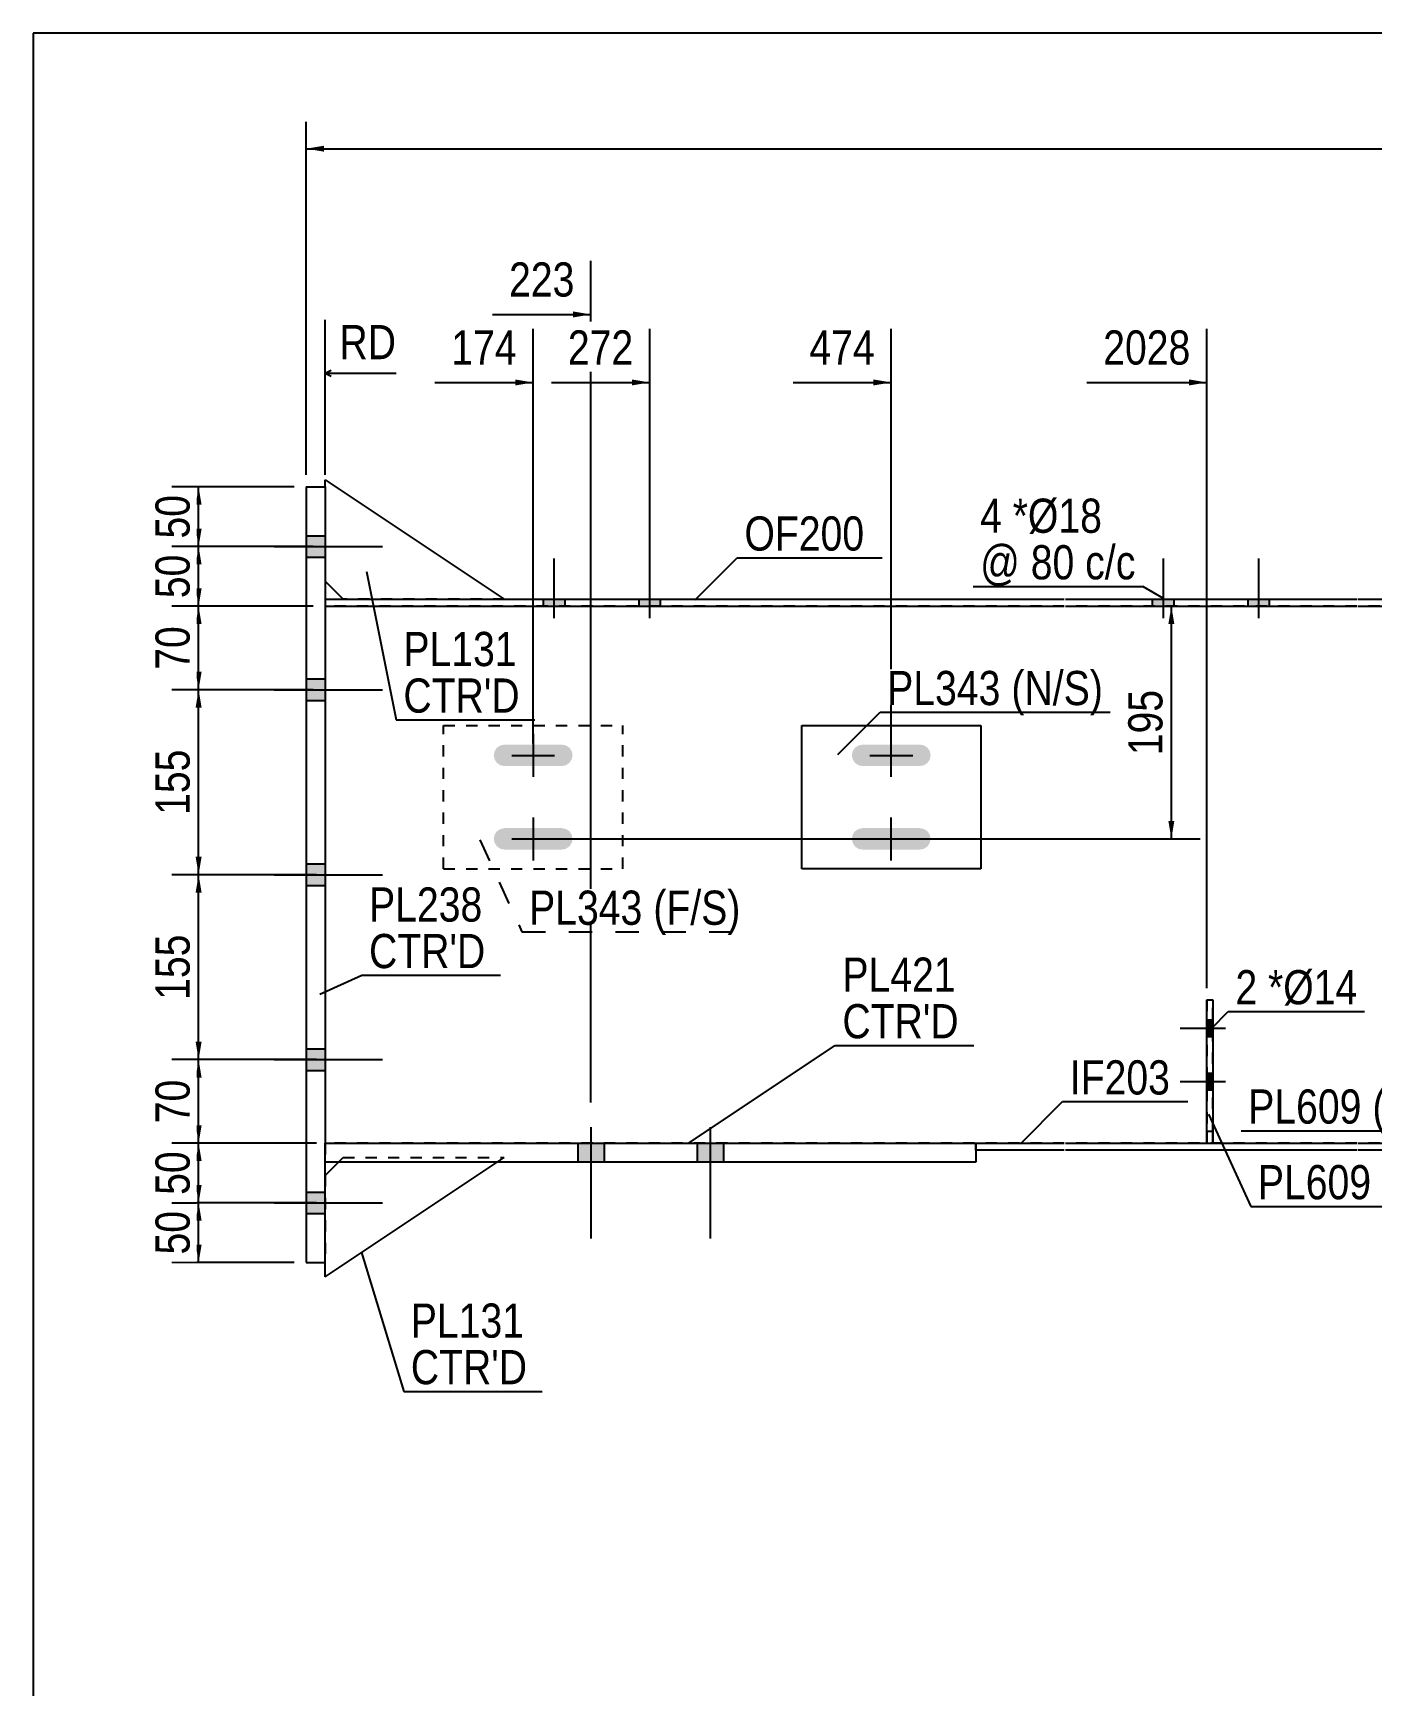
# Model space of a CAD drawing. Header units: millimetres. Extents: x 2 to 405, y 5 to 282.
# Drawn here: x 5 to 117.2, y 143.5 to 282 of the extents above; entities that cross this region are included whole.
import ezdxf

# ---------------------------------------------------------------- set-up
doc = ezdxf.new("R2010")
doc.units = ezdxf.units.MM
doc.linetypes.add('DXK_LINE_DOT1', pattern=[1.8814, 0.9407, -0.9407])
doc.linetypes.add('DXK_LINE_DOT2', pattern=[3.9198, 1.9599, -1.9599])
doc.styles.add('Arial Narrow', font='ARIALN.TTF', dxfattribs={"height": 0.2})

# ---------------------------------------------------------------- blocks, each defined once
blk = doc.blocks.new('Unknown-624480768-5214')
at = {"color": 5, "linetype": 'Continuous'}
for p, q in [((405, 282), (5, 282)), ((5, 282), (5, 5))]:
    blk.add_line(p, q, dxfattribs=at)
blk = doc.blocks.new('Part-624480768-3408 - 3380')
at = {"color": 2, "linetype": 'Continuous'}
for p, q in [((27.88, 243.97), (29.48, 243.97)), ((27.88, 243.97), (27.88, 178.97)), ((29.48, 243.97), (29.48, 188.97)), ((29.48, 178.97), (29.48, 187.37)), ((27.88, 178.97), (29.48, 178.97))]:
    blk.add_line(p, q, dxfattribs=at)
at = {"color": 7, "linetype": 'DXK_LINE_DOT1'}
blk.add_line((29.48, 188.97), (29.48, 187.37), dxfattribs=at)
blk = doc.blocks.new('Part-624480768-3397 - 3380')
at = {"color": 7, "linetype": 'DXK_LINE_DOT1'}
for p, q in [((91.4, 233.97), (29.48, 233.97)), ((29.48, 233.97), (29.48, 188.97)), ((115.9, 233.97), (91.5, 233.97)), ((140.4, 233.97), (116, 233.97)), ((164.9, 233.97), (140.5, 233.97)), ((172, 233.97), (165, 233.97)), ((172, 233.97), (172, 188.97)), ((91.4, 188.97), (29.48, 188.97)), ((115.9, 188.97), (91.5, 188.97)), ((140.4, 188.97), (116, 188.97)), ((164.9, 188.97), (140.5, 188.97)), ((172, 188.97), (165, 188.97))]:
    blk.add_line(p, q, dxfattribs=at)
blk = doc.blocks.new('Part-624480768-7543 - 3380')
at = {"color": 2, "linetype": 'Continuous'}
for p, q in [((103.35, 188.97), (103.35, 200.97)), ((103.35, 200.97), (103.35, 200.97)), ((103.35, 200.97), (103.85, 200.97)), ((103.85, 200.97), (103.85, 188.97)), ((103.85, 200.97), (103.85, 200.97))]:
    blk.add_line(p, q, dxfattribs=at)
at = {"color": 7, "linetype": 'DXK_LINE_DOT1'}
for p, q in [((103.35, 200.97), (103.35, 189.97)), ((103.35, 200.97), (103.85, 200.97)), ((103.85, 189.97), (103.85, 200.97)), ((103.35, 189.97), (103.35, 188.97)), ((103.35, 189.97), (103.85, 189.97)), ((103.85, 188.97), (103.85, 189.97)), ((103.35, 188.97), (103.35, 188.97)), ((103.35, 188.97), (103.85, 188.97)), ((103.35, 188.97), (103.85, 188.97)), ((103.85, 188.97), (103.85, 188.97))]:
    blk.add_line(p, q, dxfattribs=at)
blk = doc.blocks.new('Part-624480768-3399 - 3380')
at = {"color": 2, "linetype": 'Continuous'}
for p, q in [((84, 188.97), (91.4, 188.97)), ((91.5, 188.97), (115.9, 188.97)), ((116, 188.97), (140.4, 188.97)), ((140.5, 188.97), (164.9, 188.97)), ((165, 188.97), (179, 188.97)), ((179.1, 188.97), (189.26, 188.97)), ((91.4, 188.37), (84, 188.37)), ((115.9, 188.37), (91.5, 188.37)), ((140.4, 188.37), (116, 188.37)), ((164.9, 188.37), (140.5, 188.37)), ((179, 188.37), (165, 188.37)), ((189.26, 188.37), (179.1, 188.37))]:
    blk.add_line(p, q, dxfattribs=at)
at = {"color": 7, "linetype": 'DXK_LINE_DOT1'}
for p, q in [((84, 188.37), (84, 188.97)), ((189.26, 188.37), (189.26, 188.97))]:
    blk.add_line(p, q, dxfattribs=at)
blk = doc.blocks.new('Part-624480768-3402 - 3380')
at = {"color": 2, "linetype": 'Continuous'}
for p, q in [((29.48, 234.57), (91.4, 234.57)), ((29.48, 234.57), (29.48, 233.97)), ((91.5, 234.57), (115.9, 234.57)), ((116, 234.57), (140.4, 234.57)), ((140.5, 234.57), (164.9, 234.57)), ((165, 234.57), (179, 234.57)), ((179.1, 234.57), (196.45, 234.57)), ((196.45, 234.57), (196.45, 233.97)), ((29.48, 233.97), (91.4, 233.97)), ((91.5, 233.97), (115.9, 233.97)), ((116, 233.97), (140.4, 233.97)), ((140.5, 233.97), (164.9, 233.97)), ((165, 233.97), (179, 233.97)), ((179.1, 233.97), (196.45, 233.97))]:
    blk.add_line(p, q, dxfattribs=at)
blk = doc.blocks.new('Part-624480768-3411 - 3380')
at = {"color": 2, "linetype": 'Continuous'}
for p, q in [((29.48, 243.97), (29.48, 244.57)), ((29.48, 244.57), (44.48, 234.57)), ((29.48, 236.07), (30.98, 234.57))]:
    blk.add_line(p, q, dxfattribs=at)
at = {"color": 7, "linetype": 'DXK_LINE_DOT1'}
for p, q in [((29.48, 243.97), (29.48, 236.07)), ((44.48, 234.57), (30.98, 234.57))]:
    blk.add_line(p, q, dxfattribs=at)
blk = doc.blocks.new('Part-624480768-3413 - 3380')
at = {"color": 2, "linetype": 'Continuous'}
for p, q in [((29.48, 177.77), (43.88, 187.37)), ((30.58, 187.37), (29.48, 186.27)), ((29.48, 177.77), (29.48, 178.97))]:
    blk.add_line(p, q, dxfattribs=at)
at = {"color": 7, "linetype": 'DXK_LINE_DOT1'}
for p, q in [((30.58, 187.37), (30.98, 187.77)), ((30.98, 187.77), (44.48, 187.77)), ((43.88, 187.37), (44.48, 187.77)), ((29.48, 186.27), (29.48, 178.97))]:
    blk.add_line(p, q, dxfattribs=at)
blk = doc.blocks.new('Part-624480768-3415 - 3380')
at = {"color": 2, "linetype": 'Continuous'}
for p, q in [((29.48, 187.37), (29.48, 188.97)), ((29.48, 188.97), (84, 188.97)), ((84, 188.97), (84, 187.37)), ((84, 187.37), (29.48, 187.37))]:
    blk.add_line(p, q, dxfattribs=at)
blk = doc.blocks.new('Part-624480768-3417 - 3380')
at = {"color": 7, "linetype": 'DXK_LINE_DOT1'}
for p, q in [((39.4, 211.97), (39.4, 223.97)), ((39.4, 223.97), (54.4, 223.97)), ((54.4, 211.97), (54.4, 223.97)), ((39.4, 211.97), (54.4, 211.97))]:
    blk.add_line(p, q, dxfattribs=at)
blk = doc.blocks.new('Part-624480768-3420 - 3380')
at = {"color": 2, "linetype": 'Continuous'}
for p, q in [((69.4, 223.97), (84.4, 223.97)), ((69.4, 211.97), (69.4, 223.97)), ((84.4, 223.97), (84.4, 211.97)), ((84.4, 211.97), (69.4, 211.97))]:
    blk.add_line(p, q, dxfattribs=at)
blk = doc.blocks.new('Bolt-624480768-7565 - 3380')
at = {"linetype": 'Continuous'}
for points in [[(100.6, 234.57), (98.8, 234.57), (98.8, 233.97), (100.6, 233.97)], [(100.6, 234.57), (98.8, 234.57), (98.8, 233.97), (100.6, 233.97)], [(108.6, 234.57), (106.8, 234.57), (106.8, 233.97), (108.6, 233.97)], [(108.6, 234.57), (106.8, 234.57), (106.8, 233.97), (108.6, 233.97)]]:
    blk.add_hatch(color=3, dxfattribs=at).paths.add_polyline_path(points)
at = {"color": 3, "linetype": 'Continuous'}
for p, q in [((99.7, 232.97), (99.7, 237.97)), ((99.7, 232.97), (99.7, 237.97)), ((107.7, 232.97), (107.7, 237.97)), ((107.7, 232.97), (107.7, 237.97)), ((98.8, 233.97), (98.8, 234.57)), ((98.8, 233.97), (98.8, 234.57)), ((100.6, 233.97), (100.6, 234.57)), ((100.6, 233.97), (100.6, 234.57)), ((106.8, 233.97), (106.8, 234.57)), ((106.8, 233.97), (106.8, 234.57)), ((108.6, 233.97), (108.6, 234.57)), ((108.6, 233.97), (108.6, 234.57))]:
    blk.add_line(p, q, dxfattribs=at)
blk = doc.blocks.new('Bolt-624480768-3423 - 3380')
at = {"linetype": 'Continuous'}
for points in [[(79.94, 220.84), (80.13, 221.13), (80.2, 221.47), (80.13, 221.82), (79.94, 222.11), (79.64, 222.3), (79.3, 222.37), (74.5, 222.37), (74.16, 222.3), (73.86, 222.11), (73.67, 221.82), (73.6, 221.47), (73.67, 221.13), (73.86, 220.84), (74.16, 220.64), (74.5, 220.57), (79.3, 220.57), (79.64, 220.64)], [(79.94, 213.84), (80.13, 214.13), (80.2, 214.47), (80.13, 214.82), (79.94, 215.11), (79.64, 215.3), (79.3, 215.37), (74.5, 215.37), (74.16, 215.3), (73.86, 215.11), (73.67, 214.82), (73.6, 214.47), (73.67, 214.13), (73.86, 213.84), (74.16, 213.64), (74.5, 213.57), (79.3, 213.57), (79.64, 213.64)]]:
    blk.add_hatch(color=3, dxfattribs=at).paths.add_polyline_path(points)
at = {"color": 3, "linetype": 'Continuous'}
for p, q in [((76.9, 219.67), (76.9, 223.27)), ((75.1, 221.47), (78.7, 221.47)), ((76.9, 212.67), (76.9, 216.27)), ((75.1, 214.47), (78.7, 214.47))]:
    blk.add_line(p, q, dxfattribs=at)
blk = doc.blocks.new('Bolt-624480768-3424 - 3380')
at = {"linetype": 'Continuous'}
for points in [[(50.13, 221.13), (50.2, 221.47), (50.13, 221.82), (49.94, 222.11), (49.64, 222.3), (49.3, 222.37), (44.5, 222.37), (44.16, 222.3), (43.86, 222.11), (43.67, 221.82), (43.6, 221.47), (43.67, 221.13), (43.86, 220.84), (44.16, 220.64), (44.5, 220.57), (49.3, 220.57), (49.64, 220.64), (49.94, 220.84)], [(50.13, 214.13), (50.2, 214.47), (50.13, 214.82), (49.94, 215.11), (49.64, 215.3), (49.3, 215.37), (44.5, 215.37), (44.16, 215.3), (43.86, 215.11), (43.67, 214.82), (43.6, 214.47), (43.67, 214.13), (43.86, 213.84), (44.16, 213.64), (44.5, 213.57), (49.3, 213.57), (49.64, 213.64), (49.94, 213.84)]]:
    blk.add_hatch(color=3, dxfattribs=at).paths.add_polyline_path(points)
at = {"color": 3, "linetype": 'Continuous'}
for p, q in [((46.9, 223.27), (46.9, 219.67)), ((45.1, 221.47), (48.7, 221.47)), ((46.9, 216.27), (46.9, 212.67)), ((45.1, 214.47), (48.7, 214.47))]:
    blk.add_line(p, q, dxfattribs=at)
blk = doc.blocks.new('Bolt-624480768-3446 - 3380')
at = {"linetype": 'Continuous'}
for points in [[(27.88, 239.87), (27.88, 238.07), (29.48, 238.07), (29.48, 239.87)], [(27.88, 239.87), (27.88, 238.07), (29.48, 238.07), (29.48, 239.87)], [(27.88, 227.87), (27.88, 226.07), (29.48, 226.07), (29.48, 227.87)], [(27.88, 227.87), (27.88, 226.07), (29.48, 226.07), (29.48, 227.87)], [(27.88, 212.37), (27.88, 210.57), (29.48, 210.57), (29.48, 212.37)], [(27.88, 212.37), (27.88, 210.57), (29.48, 210.57), (29.48, 212.37)], [(27.88, 196.87), (27.88, 195.07), (29.48, 195.07), (29.48, 196.87)], [(27.88, 196.87), (27.88, 195.07), (29.48, 195.07), (29.48, 196.87)], [(27.88, 184.87), (27.88, 183.07), (29.48, 183.07), (29.48, 184.87)], [(27.88, 184.87), (27.88, 183.07), (29.48, 183.07), (29.48, 184.87)]]:
    blk.add_hatch(color=3, dxfattribs=at).paths.add_polyline_path(points)
at = {"color": 3, "linetype": 'Continuous'}
for p, q in [((27.88, 239.87), (29.48, 239.87)), ((27.88, 239.87), (29.48, 239.87)), ((25.21, 238.97), (34.28, 238.97)), ((25.21, 238.97), (34.28, 238.97)), ((27.88, 238.07), (29.48, 238.07)), ((27.88, 238.07), (29.48, 238.07)), ((27.88, 227.87), (29.48, 227.87)), ((27.88, 227.87), (29.48, 227.87)), ((25.21, 226.97), (34.28, 226.97)), ((25.21, 226.97), (34.28, 226.97)), ((27.88, 226.07), (29.48, 226.07)), ((27.88, 226.07), (29.48, 226.07)), ((27.88, 212.37), (29.48, 212.37)), ((27.88, 212.37), (29.48, 212.37)), ((25.21, 211.47), (34.28, 211.47)), ((25.21, 211.47), (34.28, 211.47)), ((27.88, 210.57), (29.48, 210.57)), ((27.88, 210.57), (29.48, 210.57)), ((27.88, 196.87), (29.48, 196.87)), ((27.88, 196.87), (29.48, 196.87)), ((25.21, 195.97), (34.28, 195.97)), ((25.21, 195.97), (34.28, 195.97)), ((27.88, 195.07), (29.48, 195.07)), ((27.88, 195.07), (29.48, 195.07)), ((27.88, 184.87), (29.48, 184.87)), ((27.88, 184.87), (29.48, 184.87)), ((25.21, 183.97), (34.28, 183.97)), ((25.21, 183.97), (34.28, 183.97)), ((27.88, 183.07), (29.48, 183.07)), ((27.88, 183.07), (29.48, 183.07))]:
    blk.add_line(p, q, dxfattribs=at)
blk = doc.blocks.new('Bolt-624480768-3449 - 3380')
at = {"linetype": 'Continuous'}
for points in [[(52.84, 188.97), (50.64, 188.97), (50.64, 187.37), (52.84, 187.37)], [(52.84, 188.97), (50.64, 188.97), (50.64, 187.37), (52.84, 187.37)], [(52.84, 188.97), (50.64, 188.97), (50.64, 187.37), (52.84, 187.37)], [(52.84, 188.97), (50.64, 188.97), (50.64, 187.37), (52.84, 187.37)], [(62.84, 188.97), (60.64, 188.97), (60.64, 187.37), (62.84, 187.37)], [(62.84, 188.97), (60.64, 188.97), (60.64, 187.37), (62.84, 187.37)], [(62.84, 188.97), (60.64, 188.97), (60.64, 187.37), (62.84, 187.37)], [(62.84, 188.97), (60.64, 188.97), (60.64, 187.37), (62.84, 187.37)]]:
    blk.add_hatch(color=3, dxfattribs=at).paths.add_polyline_path(points)
at = {"color": 3, "linetype": 'Continuous'}
for p, q in [((51.74, 190.31), (51.74, 180.97)), ((51.74, 190.31), (51.74, 180.97)), ((51.74, 190.31), (51.74, 180.97)), ((51.74, 190.31), (51.74, 180.97)), ((61.74, 190.31), (61.74, 180.97)), ((61.74, 190.31), (61.74, 180.97)), ((61.74, 190.31), (61.74, 180.97)), ((61.74, 190.31), (61.74, 180.97)), ((50.64, 188.97), (50.64, 187.37)), ((50.64, 188.97), (50.64, 187.37)), ((50.64, 188.97), (50.64, 187.37)), ((50.64, 188.97), (50.64, 187.37)), ((52.84, 188.97), (52.84, 187.37)), ((52.84, 188.97), (52.84, 187.37)), ((52.84, 188.97), (52.84, 187.37)), ((52.84, 188.97), (52.84, 187.37)), ((60.64, 188.97), (60.64, 187.37)), ((60.64, 188.97), (60.64, 187.37)), ((60.64, 188.97), (60.64, 187.37)), ((60.64, 188.97), (60.64, 187.37)), ((62.84, 188.97), (62.84, 187.37)), ((62.84, 188.97), (62.84, 187.37)), ((62.84, 188.97), (62.84, 187.37)), ((62.84, 188.97), (62.84, 187.37))]:
    blk.add_line(p, q, dxfattribs=at)
blk = doc.blocks.new('Bolt-624480768-7564 - 3380')
at = {"linetype": 'Continuous'}
for points in [[(49.57, 234.57), (47.77, 234.57), (47.77, 233.97), (49.57, 233.97)], [(49.57, 234.57), (47.77, 234.57), (47.77, 233.97), (49.57, 233.97)], [(57.57, 234.57), (55.77, 234.57), (55.77, 233.97), (57.57, 233.97)], [(57.57, 234.57), (55.77, 234.57), (55.77, 233.97), (57.57, 233.97)]]:
    blk.add_hatch(color=3, dxfattribs=at).paths.add_polyline_path(points)
at = {"color": 3, "linetype": 'Continuous'}
for p, q in [((48.67, 232.97), (48.67, 237.97)), ((48.67, 232.97), (48.67, 237.97)), ((56.67, 232.97), (56.67, 237.97)), ((56.67, 232.97), (56.67, 237.97)), ((47.77, 233.97), (47.77, 234.57)), ((47.77, 233.97), (47.77, 234.57)), ((49.57, 233.97), (49.57, 234.57)), ((49.57, 233.97), (49.57, 234.57)), ((55.77, 233.97), (55.77, 234.57)), ((55.77, 233.97), (55.77, 234.57)), ((57.57, 233.97), (57.57, 234.57)), ((57.57, 233.97), (57.57, 234.57))]:
    blk.add_line(p, q, dxfattribs=at)
blk = doc.blocks.new('Bolt-624480768-7583 - 3380')
at = {"linetype": 'Continuous'}
blk.add_hatch(color=3, dxfattribs=at).paths.add_polyline_path([(103.85, 193.42), (103.85, 194.82), (103.35, 194.82), (103.35, 193.42)])
at = {"color": 3, "linetype": 'Continuous'}
for p, q in [((104.9, 194.12), (101.1, 194.12)), ((103.85, 194.82), (103.35, 194.82)), ((103.85, 193.42), (103.35, 193.42))]:
    blk.add_line(p, q, dxfattribs=at)
blk = doc.blocks.new('Bolt-624480768-7584 - 3380')
at = {"linetype": 'Continuous'}
blk.add_hatch(color=3, dxfattribs=at).paths.add_polyline_path([(103.85, 197.89), (103.85, 199.29), (103.35, 199.29), (103.35, 197.89)])
at = {"color": 3, "linetype": 'Continuous'}
for p, q in [((104.9, 198.59), (101.1, 198.59)), ((103.85, 199.29), (103.35, 199.29)), ((103.85, 197.89), (103.35, 197.89))]:
    blk.add_line(p, q, dxfattribs=at)
blk = doc.blocks.new('StraightDimension-624480768-5757 - 3380')
at = {"linetype": 'Continuous'}
for points in [[(18.62, 242.47), (18.87, 243.97), (19.12, 242.47)], [(19.12, 240.47), (18.87, 238.97), (18.62, 240.47)]]:
    blk.add_hatch(color=7, dxfattribs=at).paths.add_polyline_path(points)
at = {"color": 7, "linetype": 'Continuous'}
for p, q in [((26.88, 243.97), (16.62, 243.97)), ((18.87, 238.97), (18.87, 243.97)), ((28.48, 238.97), (16.62, 238.97))]:
    blk.add_line(p, q, dxfattribs=at)
at = {"color": 0}
blk.add_wipeout([(18.72, 243.9), (14.52, 243.9), (14.52, 239.04), (18.72, 239.04)], dxfattribs=at)
at = {"color": 3, "style": 'Arial Narrow'}
blk.add_text('50', height=2.863, rotation=90.0002, dxfattribs=at).set_placement((18.12, 239.64))
blk = doc.blocks.new('StraightDimension-624480768-5764 - 3380')
at = {"linetype": 'Continuous'}
for points in [[(18.62, 182.47), (18.87, 183.97), (19.12, 182.47)], [(19.12, 180.47), (18.87, 178.97), (18.62, 180.47)]]:
    blk.add_hatch(color=7, dxfattribs=at).paths.add_polyline_path(points)
at = {"color": 7, "linetype": 'Continuous'}
for p, q in [((28.74, 183.97), (16.62, 183.97)), ((18.87, 178.97), (18.87, 183.97)), ((26.88, 178.97), (16.62, 178.97))]:
    blk.add_line(p, q, dxfattribs=at)
at = {"color": 0}
blk.add_wipeout([(18.72, 183.9), (14.52, 183.9), (14.52, 179.04), (18.72, 179.04)], dxfattribs=at)
at = {"color": 3, "style": 'Arial Narrow'}
blk.add_text('50', height=2.863, rotation=90.0002, dxfattribs=at).set_placement((18.12, 179.64))
blk = doc.blocks.new('StraightDimension-624480768-5760 - 3380')
at = {"linetype": 'Continuous'}
for points in [[(18.62, 225.47), (18.87, 226.97), (19.12, 225.47)], [(19.12, 212.97), (18.87, 211.47), (18.62, 212.97)]]:
    blk.add_hatch(color=7, dxfattribs=at).paths.add_polyline_path(points)
at = {"color": 7, "linetype": 'Continuous'}
for p, q in [((28.48, 226.97), (16.62, 226.97)), ((18.87, 211.47), (18.87, 226.97)), ((28.74, 211.47), (16.62, 211.47))]:
    blk.add_line(p, q, dxfattribs=at)
at = {"color": 0}
blk.add_wipeout([(18.72, 222.56), (14.52, 222.56), (14.52, 215.88), (18.72, 215.88)], dxfattribs=at)
at = {"color": 3, "style": 'Arial Narrow'}
blk.add_text('155', height=2.863, rotation=90.0002, dxfattribs=at).set_placement((18.12, 216.48))
blk = doc.blocks.new('StraightDimension-624480768-5344 - 3380')
at = {"linetype": 'Continuous'}
blk.add_hatch(color=7, dxfattribs=at).paths.add_polyline_path([(29.38, 272.06), (27.88, 272.31), (29.38, 272.56)])
at = {"color": 7, "linetype": 'Continuous'}
for p, q in [((27.88, 244.97), (27.88, 274.56)), ((27.88, 272.31), (390.73, 272.31))]:
    blk.add_line(p, q, dxfattribs=at)
blk = doc.blocks.new('StraightDimension-624480768-11942 - 3380')
at = {"linetype": 'Continuous'}
blk.add_hatch(color=7, dxfattribs=at).paths.add_polyline_path([(50.24, 258.67), (51.74, 258.42), (50.24, 258.17)])
at = {"color": 7, "linetype": 'Continuous'}
for p, q in [((51.74, 192.37), (51.74, 262.92)), ((43.5, 258.42), (51.74, 258.42))]:
    blk.add_line(p, q, dxfattribs=at)
at = {"color": 0}
blk.add_wipeout([(50.96, 259.32), (50.96, 263.52), (44.28, 263.52), (44.28, 259.32)], dxfattribs=at)
at = {"color": 3, "style": 'Arial Narrow'}
blk.add_text('223', height=2.863, dxfattribs=at).set_placement((44.88, 259.92))
blk = doc.blocks.new('StraightDimension-624480768-5758 - 3380')
at = {"linetype": 'Continuous'}
for points in [[(18.62, 237.47), (18.87, 238.97), (19.12, 237.47)], [(19.12, 235.47), (18.87, 233.97), (18.62, 235.47)]]:
    blk.add_hatch(color=7, dxfattribs=at).paths.add_polyline_path(points)
at = {"color": 7, "linetype": 'Continuous'}
for p, q in [((28.48, 238.97), (16.62, 238.97)), ((18.87, 233.97), (18.87, 238.97)), ((28.48, 233.97), (16.62, 233.97))]:
    blk.add_line(p, q, dxfattribs=at)
at = {"color": 0}
blk.add_wipeout([(18.72, 238.9), (14.52, 238.9), (14.52, 234.04), (18.72, 234.04)], dxfattribs=at)
at = {"color": 3, "style": 'Arial Narrow'}
blk.add_text('50', height=2.863, rotation=90.0002, dxfattribs=at).set_placement((18.12, 234.64))
blk = doc.blocks.new('StraightDimension-624480768-5759 - 3380')
at = {"linetype": 'Continuous'}
for points in [[(18.62, 232.47), (18.87, 233.97), (19.12, 232.47)], [(19.12, 228.47), (18.87, 226.97), (18.62, 228.47)]]:
    blk.add_hatch(color=7, dxfattribs=at).paths.add_polyline_path(points)
at = {"color": 7, "linetype": 'Continuous'}
for p, q in [((28.48, 233.97), (16.62, 233.97)), ((18.87, 226.97), (18.87, 233.97)), ((28.48, 226.97), (16.62, 226.97))]:
    blk.add_line(p, q, dxfattribs=at)
at = {"color": 0}
blk.add_wipeout([(18.72, 232.9), (14.52, 232.9), (14.52, 228.04), (18.72, 228.04)], dxfattribs=at)
at = {"color": 3, "style": 'Arial Narrow'}
blk.add_text('70', height=2.863, rotation=90.0002, dxfattribs=at).set_placement((18.12, 228.64))
blk = doc.blocks.new('StraightDimension-624480768-5761 - 3380')
at = {"linetype": 'Continuous'}
for points in [[(18.62, 209.97), (18.87, 211.47), (19.12, 209.97)], [(19.12, 197.47), (18.87, 195.97), (18.62, 197.47)]]:
    blk.add_hatch(color=7, dxfattribs=at).paths.add_polyline_path(points)
at = {"color": 7, "linetype": 'Continuous'}
for p, q in [((28.74, 211.47), (16.62, 211.47)), ((18.87, 195.97), (18.87, 211.47)), ((28.74, 195.97), (16.62, 195.97))]:
    blk.add_line(p, q, dxfattribs=at)
at = {"color": 0}
blk.add_wipeout([(18.72, 207.06), (14.52, 207.06), (14.52, 200.38), (18.72, 200.38)], dxfattribs=at)
at = {"color": 3, "style": 'Arial Narrow'}
blk.add_text('155', height=2.863, rotation=90.0002, dxfattribs=at).set_placement((18.12, 200.98))
blk = doc.blocks.new('StraightDimension-624480768-5762 - 3380')
at = {"linetype": 'Continuous'}
for points in [[(18.62, 194.47), (18.87, 195.97), (19.12, 194.47)], [(19.12, 190.47), (18.87, 188.97), (18.62, 190.47)]]:
    blk.add_hatch(color=7, dxfattribs=at).paths.add_polyline_path(points)
at = {"color": 7, "linetype": 'Continuous'}
for p, q in [((28.74, 195.97), (16.62, 195.97)), ((18.87, 188.97), (18.87, 195.97)), ((28.74, 188.97), (16.62, 188.97))]:
    blk.add_line(p, q, dxfattribs=at)
at = {"color": 0}
blk.add_wipeout([(18.72, 194.9), (14.52, 194.9), (14.52, 190.04), (18.72, 190.04)], dxfattribs=at)
at = {"color": 3, "style": 'Arial Narrow'}
blk.add_text('70', height=2.863, rotation=90.0002, dxfattribs=at).set_placement((18.12, 190.64))
blk = doc.blocks.new('StraightDimension-624480768-5763 - 3380')
at = {"linetype": 'Continuous'}
for points in [[(18.62, 187.47), (18.87, 188.97), (19.12, 187.47)], [(19.12, 185.47), (18.87, 183.97), (18.62, 185.47)]]:
    blk.add_hatch(color=7, dxfattribs=at).paths.add_polyline_path(points)
at = {"color": 7, "linetype": 'Continuous'}
for p, q in [((28.74, 188.97), (16.62, 188.97)), ((18.87, 183.97), (18.87, 188.97)), ((28.74, 183.97), (16.62, 183.97))]:
    blk.add_line(p, q, dxfattribs=at)
at = {"color": 0}
blk.add_wipeout([(18.72, 188.9), (14.52, 188.9), (14.52, 184.04), (18.72, 184.04)], dxfattribs=at)
at = {"color": 3, "style": 'Arial Narrow'}
blk.add_text('50', height=2.863, rotation=90.0002, dxfattribs=at).set_placement((18.12, 184.64))
blk = doc.blocks.new('StraightDimension-624480768-11939 - 3380')
at = {"linetype": 'Continuous'}
blk.add_hatch(color=7, dxfattribs=at).paths.add_polyline_path([(101.85, 252.97), (103.35, 252.72), (101.85, 252.47)])
at = {"color": 7, "linetype": 'Continuous'}
for p, q in [((103.35, 201.97), (103.35, 257.22)), ((93.29, 252.72), (103.35, 252.72))]:
    blk.add_line(p, q, dxfattribs=at)
at = {"color": 0}
blk.add_wipeout([(102.58, 253.62), (102.58, 257.82), (94.06, 257.82), (94.06, 253.62)], dxfattribs=at)
at = {"color": 3, "style": 'Arial Narrow'}
blk.add_text('2028', height=2.863, dxfattribs=at).set_placement((94.66, 254.22))
blk = doc.blocks.new('StraightDimension-624480768-11940 - 3380')
at = {"linetype": 'Continuous'}
blk.add_hatch(color=7, dxfattribs=at).paths.add_polyline_path([(75.4, 252.97), (76.9, 252.72), (75.4, 252.47)])
at = {"color": 7, "linetype": 'Continuous'}
for p, q in [((76.9, 222.47), (76.9, 257.22)), ((68.67, 252.72), (76.9, 252.72))]:
    blk.add_line(p, q, dxfattribs=at)
at = {"color": 0}
blk.add_wipeout([(76.13, 253.62), (76.13, 257.82), (69.44, 257.82), (69.44, 253.62)], dxfattribs=at)
at = {"color": 3, "style": 'Arial Narrow'}
blk.add_text('474', height=2.863, dxfattribs=at).set_placement((70.04, 254.22))
blk = doc.blocks.new('StraightDimension-624480768-11941 - 3380')
at = {"linetype": 'Continuous'}
blk.add_hatch(color=7, dxfattribs=at).paths.add_polyline_path([(55.17, 252.97), (56.67, 252.72), (55.17, 252.47)])
at = {"color": 7, "linetype": 'Continuous'}
for p, q in [((56.67, 237.62), (56.67, 257.22)), ((48.44, 252.72), (56.67, 252.72))]:
    blk.add_line(p, q, dxfattribs=at)
at = {"color": 0}
blk.add_wipeout([(55.9, 253.62), (55.9, 257.82), (49.21, 257.82), (49.21, 253.62)], dxfattribs=at)
at = {"color": 3, "style": 'Arial Narrow'}
blk.add_text('272', height=2.863, dxfattribs=at).set_placement((49.81, 254.22))
blk = doc.blocks.new('StraightDimension-624480768-11943 - 3380')
at = {"linetype": 'Continuous'}
blk.add_hatch(color=7, dxfattribs=at).paths.add_polyline_path([(45.4, 252.97), (46.9, 252.72), (45.4, 252.47)])
at = {"color": 7, "linetype": 'Continuous'}
for p, q in [((46.9, 222.47), (46.9, 257.22)), ((38.67, 252.72), (46.9, 252.72))]:
    blk.add_line(p, q, dxfattribs=at)
at = {"color": 0, "linetype": 'Continuous'}
blk.add_wipeout([(36.01, 254.07), (36.01, 258.27), (30.07, 258.27), (30.07, 254.07)], dxfattribs=at)
at = {"color": 7, "linetype": 'Continuous'}
for p, q in [((29.48, 244.97), (29.48, 257.97)), ((29.98, 253.72), (29.48, 253.47)), ((29.98, 253.22), (29.48, 253.47)), ((35.41, 253.47), (29.48, 253.47))]:
    blk.add_line(p, q, dxfattribs=at)
at = {"color": 3, "linetype": 'Continuous', "style": 'Arial Narrow'}
blk.add_text('RD', height=2.863, dxfattribs=at).set_placement((30.67, 254.67))
at = {"color": 0}
blk.add_wipeout([(46.13, 253.62), (46.13, 257.82), (39.44, 257.82), (39.44, 253.62)], dxfattribs=at)
at = {"color": 3, "style": 'Arial Narrow'}
blk.add_text('174', height=2.863, dxfattribs=at).set_placement((40.04, 254.22))
blk = doc.blocks.new('StraightDimension-624480768-12159 - 3380')
at = {"linetype": 'Continuous'}
for points in [[(100.12, 232.47), (100.37, 233.97), (100.62, 232.47)], [(100.62, 215.97), (100.37, 214.47), (100.12, 215.97)]]:
    blk.add_hatch(color=7, dxfattribs=at).paths.add_polyline_path(points)
at = {"color": 7, "linetype": 'Continuous'}
for p, q in [((96.9, 233.97), (102.77, 233.97)), ((100.37, 214.47), (100.37, 233.97)), ((47.9, 214.47), (102.77, 214.47))]:
    blk.add_line(p, q, dxfattribs=at)
at = {"color": 0}
blk.add_wipeout([(100.22, 227.56), (96.02, 227.56), (96.02, 220.88), (100.22, 220.88)], dxfattribs=at)
at = {"color": 3, "style": 'Arial Narrow'}
blk.add_text('195', height=2.863, rotation=90.0002, dxfattribs=at).set_placement((99.62, 221.48))
blk = doc.blocks.new('Mark-624480768-7329 - 3380')
at = {"color": 0}
for points in [[(46.15, 172.67), (46.15, 175.67), (36.65, 175.67), (36.65, 172.67)], [(46.4, 168.77), (46.4, 171.77), (36.65, 171.77), (36.65, 168.77)]]:
    blk.add_wipeout(points, dxfattribs=at)
for points in [[(46.15, 172.67), (46.15, 175.67), (36.65, 175.67), (36.65, 172.67)], [(46.4, 168.77), (46.4, 171.77), (36.65, 171.77), (36.65, 168.77)]]:
    blk.add_wipeout(points, dxfattribs=at)
at = {"color": 7, "linetype": 'Continuous'}
for p, q in [((32.51, 179.8), (36.05, 168.17)), ((36.05, 168.17), (47.65, 168.17))]:
    blk.add_line(p, q, dxfattribs=at)
at = {"color": 3, "style": 'Arial Narrow'}
blk.add_text('PL131', height=2.863, dxfattribs=at).set_placement((36.65, 172.67))
at = {"color": 1, "style": 'Arial Narrow'}
blk.add_text("CTR'D", height=2.863, dxfattribs=at).set_placement((36.65, 168.77))
blk = doc.blocks.new('Mark-624480768-7326 - 3380')
at = {"color": 0}
for points in [[(45.54, 228.95), (45.54, 231.95), (36.03, 231.95), (36.03, 228.95)], [(45.79, 225.05), (45.79, 228.05), (36.03, 228.05), (36.03, 225.05)]]:
    blk.add_wipeout(points, dxfattribs=at)
for points in [[(45.54, 228.95), (45.54, 231.95), (36.03, 231.95), (36.03, 228.95)], [(45.79, 225.05), (45.79, 228.05), (36.03, 228.05), (36.03, 225.05)]]:
    blk.add_wipeout(points, dxfattribs=at)
at = {"color": 7, "linetype": 'Continuous'}
for p, q in [((32.93, 236.88), (35.43, 224.45)), ((35.43, 224.45), (47.04, 224.45))]:
    blk.add_line(p, q, dxfattribs=at)
at = {"color": 3, "style": 'Arial Narrow'}
blk.add_text('PL131', height=2.863, dxfattribs=at).set_placement((36.03, 228.95))
at = {"color": 1, "style": 'Arial Narrow'}
blk.add_text("CTR'D", height=2.863, dxfattribs=at).set_placement((36.03, 225.05))
blk = doc.blocks.new('Mark-624480768-7317 - 3380')
at = {"color": 0}
blk.add_wipeout([(74.65, 238.63), (74.65, 241.63), (64.6, 241.63), (64.6, 238.63)], dxfattribs=at)
blk.add_wipeout([(74.65, 238.63), (74.65, 241.63), (64.6, 241.63), (64.6, 238.63)], dxfattribs=at)
at = {"color": 7, "linetype": 'Continuous'}
for p, q in [((60.47, 234.5), (64, 238.03)), ((64, 238.03), (76.15, 238.03))]:
    blk.add_line(p, q, dxfattribs=at)
at = {"color": 3, "style": 'Arial Narrow'}
blk.add_text('OF200', height=2.863, dxfattribs=at).set_placement((64.6, 238.63))
blk = doc.blocks.new('Mark-624480768-7332 - 3380')
at = {"color": 0}
for points in [[(82.31, 201.66), (82.31, 204.66), (72.81, 204.66), (72.81, 201.66)], [(82.56, 197.76), (82.56, 200.76), (72.81, 200.76), (72.81, 197.76)]]:
    blk.add_wipeout(points, dxfattribs=at)
for points in [[(82.31, 201.66), (82.31, 204.66), (72.81, 204.66), (72.81, 201.66)], [(82.56, 197.76), (82.56, 200.76), (72.81, 200.76), (72.81, 197.76)]]:
    blk.add_wipeout(points, dxfattribs=at)
at = {"color": 7, "linetype": 'Continuous'}
for p, q in [((59.9, 188.97), (72.21, 197.16)), ((72.21, 197.16), (83.81, 197.16))]:
    blk.add_line(p, q, dxfattribs=at)
at = {"color": 3, "style": 'Arial Narrow'}
blk.add_text('PL421', height=2.863, dxfattribs=at).set_placement((72.81, 201.66))
at = {"color": 1, "style": 'Arial Narrow'}
blk.add_text("CTR'D", height=2.863, dxfattribs=at).set_placement((72.81, 197.76))
blk = doc.blocks.new('Mark-624480768-7314 - 3380')
at = {"color": 0}
blk.add_wipeout([(100.26, 193.05), (100.26, 196.05), (91.86, 196.05), (91.86, 193.05)], dxfattribs=at)
blk.add_wipeout([(100.26, 193.05), (100.26, 196.05), (91.86, 196.05), (91.86, 193.05)], dxfattribs=at)
at = {"color": 7, "linetype": 'Continuous'}
for p, q in [((87.72, 188.92), (91.26, 192.45)), ((91.26, 192.45), (101.76, 192.45))]:
    blk.add_line(p, q, dxfattribs=at)
at = {"color": 3, "style": 'Arial Narrow'}
blk.add_text('IF203', height=2.863, dxfattribs=at).set_placement((91.86, 193.05))
blk = doc.blocks.new('Mark-624480768-7323 - 3380')
at = {"color": 0}
for points in [[(42.66, 207.54), (42.66, 210.54), (33.15, 210.54), (33.15, 207.54)], [(42.91, 203.64), (42.91, 206.64), (33.15, 206.64), (33.15, 203.64)]]:
    blk.add_wipeout(points, dxfattribs=at)
for points in [[(42.66, 207.54), (42.66, 210.54), (33.15, 210.54), (33.15, 207.54)], [(42.91, 203.64), (42.91, 206.64), (33.15, 206.64), (33.15, 203.64)]]:
    blk.add_wipeout(points, dxfattribs=at)
at = {"color": 7, "linetype": 'Continuous'}
for p, q in [((29.02, 201.45), (32.55, 203.04)), ((32.55, 203.04), (44.16, 203.04))]:
    blk.add_line(p, q, dxfattribs=at)
at = {"color": 3, "style": 'Arial Narrow'}
blk.add_text('PL238', height=2.863, dxfattribs=at).set_placement((33.15, 207.54))
at = {"color": 1, "style": 'Arial Narrow'}
blk.add_text("CTR'D", height=2.863, dxfattribs=at).set_placement((33.15, 203.64))
blk = doc.blocks.new('Mark-624480768-7338 - 3380')
at = {"color": 0}
for points in [[(86.07, 225.68), (86.07, 228.68), (76.56, 228.68), (76.56, 225.68)], [(94.63, 225.68), (94.63, 228.68), (86.97, 228.68), (86.97, 225.68)]]:
    blk.add_wipeout(points, dxfattribs=at)
for points in [[(86.07, 225.68), (86.07, 228.68), (76.56, 228.68), (76.56, 225.68)], [(94.63, 225.68), (94.63, 228.68), (86.97, 228.68), (86.97, 225.68)]]:
    blk.add_wipeout(points, dxfattribs=at)
at = {"color": 7, "linetype": 'Continuous'}
for p, q in [((72.43, 221.54), (75.96, 225.08)), ((75.96, 225.08), (95.23, 225.08))]:
    blk.add_line(p, q, dxfattribs=at)
at = {"color": 3, "style": 'Arial Narrow'}
for s, p in [('PL343', (76.56, 225.68)), ('(N/', (86.97, 225.68)), ('S)', (91.35, 225.68))]:
    blk.add_text(s, height=2.863, dxfattribs=at).set_placement(p)
blk = doc.blocks.new('MarkSet-624480768-7743 - 3380')
at = {"color": 0}
for points in [[(107.57, 200.61), (107.57, 203.61), (105.74, 203.61), (105.74, 200.61)], [(109.74, 200.61), (109.74, 203.61), (108.47, 203.61), (108.47, 200.61)]]:
    blk.add_wipeout(points, dxfattribs=at)
for points in [[(107.57, 200.61), (107.57, 203.61), (105.74, 203.61), (105.74, 200.61)], [(109.74, 200.61), (109.74, 203.61), (108.47, 203.61), (108.47, 200.61)]]:
    blk.add_wipeout(points, dxfattribs=at)
at = {"color": 7, "linetype": 'Continuous'}
blk.add_line((103.73, 198.59), (105.14, 200.01), dxfattribs=at)
at = {"color": 3, "style": 'Arial Narrow'}
blk.add_text('2', height=2.86, dxfattribs=at).set_placement((105.74, 200.61))
at = {"color": 0}
blk.add_wipeout([(115.96, 200.61), (115.96, 203.61), (109.74, 203.61), (109.74, 200.61)], dxfattribs=at)
blk.add_wipeout([(115.96, 200.61), (115.96, 203.61), (109.74, 203.61), (109.74, 200.61)], dxfattribs=at)
at = {"color": 7, "linetype": 'Continuous'}
blk.add_line((105.14, 200.01), (116.56, 200.01), dxfattribs=at)
at = {"color": 3, "style": 'Arial Narrow'}
for s, height, p in [('*', 2.86, (108.47, 200.61)), ('Ø14', 2.863, (109.74, 200.61))]:
    blk.add_text(s, height=height, dxfattribs=at).set_placement(p)
blk = doc.blocks.new('Mark-624480768-7784 - 3380')
at = {"color": 0}
for points in [[(86.18, 240.12), (86.18, 243.12), (84.35, 243.12), (84.35, 240.12)], [(88.35, 240.12), (88.35, 243.12), (87.08, 243.12), (87.08, 240.12)], [(97.37, 236.22), (97.37, 239.22), (84.35, 239.22), (84.35, 236.22)]]:
    blk.add_wipeout(points, dxfattribs=at)
for points in [[(86.18, 240.12), (86.18, 243.12), (84.35, 243.12), (84.35, 240.12)], [(88.35, 240.12), (88.35, 243.12), (87.08, 243.12), (87.08, 240.12)], [(97.37, 236.22), (97.37, 239.22), (84.35, 239.22), (84.35, 236.22)]]:
    blk.add_wipeout(points, dxfattribs=at)
at = {"color": 7, "linetype": 'Continuous'}
for p in [(83.75, 235.62), (99.7, 234.62)]:
    blk.add_line(p, (97.97, 235.62), dxfattribs=at)
at = {"color": 3, "style": 'Arial Narrow'}
for s, height, p in [('4', 2.86, (84.35, 240.12)), ('@ 80 c/', 2.863, (84.35, 236.22)), ('c', 2.86, (95.72, 236.22))]:
    blk.add_text(s, height=height, dxfattribs=at).set_placement(p)
at = {"color": 0}
blk.add_wipeout([(94.57, 240.12), (94.57, 243.12), (88.35, 243.12), (88.35, 240.12)], dxfattribs=at)
blk.add_wipeout([(94.57, 240.12), (94.57, 243.12), (88.35, 243.12), (88.35, 240.12)], dxfattribs=at)
at = {"color": 3, "style": 'Arial Narrow'}
for s, height, p in [('*', 2.86, (87.08, 240.12)), ('Ø18', 2.863, (88.35, 240.12))]:
    blk.add_text(s, height=height, dxfattribs=at).set_placement(p)
blk = doc.blocks.new('Mark-624480768-7812 - 3380')
at = {"color": 0}
for points in [[(116.32, 190.61), (116.32, 193.61), (106.81, 193.61), (106.81, 190.61)], [(124.88, 190.61), (124.88, 193.61), (117.22, 193.61), (117.22, 190.61)]]:
    blk.add_wipeout(points, dxfattribs=at)
for points in [[(116.32, 190.61), (116.32, 193.61), (106.81, 193.61), (106.81, 190.61)], [(124.88, 190.61), (124.88, 193.61), (117.22, 193.61), (117.22, 190.61)]]:
    blk.add_wipeout(points, dxfattribs=at)
at = {"color": 7, "linetype": 'Continuous'}
for p in [(127.98, 198.54), (106.21, 190.01)]:
    blk.add_line(p, (125.48, 190.01), dxfattribs=at)
at = {"color": 3, "style": 'Arial Narrow'}
for s, p in [('PL609', (106.81, 190.61)), ('(N/', (117.22, 190.61)), ('S)', (121.6, 190.61))]:
    blk.add_text(s, height=2.863, dxfattribs=at).set_placement(p)
blk = doc.blocks.new('Mark-624480768-7815 - 3380')
at = {"color": 0}
for points in [[(117.12, 184.27), (117.12, 187.27), (107.62, 187.27), (107.62, 184.27)], [(125.68, 184.27), (125.68, 187.27), (118.02, 187.27), (118.02, 184.27)]]:
    blk.add_wipeout(points, dxfattribs=at)
for points in [[(117.12, 184.27), (117.12, 187.27), (107.62, 187.27), (107.62, 184.27)], [(125.68, 184.27), (125.68, 187.27), (118.02, 187.27), (118.02, 184.27)]]:
    blk.add_wipeout(points, dxfattribs=at)
at = {"color": 7, "linetype": 'Continuous'}
for p, q in [((103.48, 191.4), (107.02, 183.67)), ((107.02, 183.67), (126.28, 183.67))]:
    blk.add_line(p, q, dxfattribs=at)
at = {"color": 3, "style": 'Arial Narrow'}
for s, p in [('PL609', (107.62, 184.27)), ('(N/', (118.02, 184.27)), ('S)', (122.4, 184.27))]:
    blk.add_text(s, height=2.863, dxfattribs=at).set_placement(p)
blk = doc.blocks.new('Mark-624480768-12175 - 3380')
at = {"color": 0}
for points in [[(56.07, 207.27), (56.07, 210.27), (46.56, 210.27), (46.56, 207.27)], [(64.27, 207.27), (64.27, 210.27), (56.97, 210.27), (56.97, 207.27)]]:
    blk.add_wipeout(points, dxfattribs=at)
for points in [[(56.07, 207.27), (56.07, 210.27), (46.56, 210.27), (46.56, 207.27)], [(64.27, 207.27), (64.27, 210.27), (56.97, 210.27), (56.97, 207.27)]]:
    blk.add_wipeout(points, dxfattribs=at)
at = {"color": 7, "linetype": 'DXK_LINE_DOT2'}
for p, q in [((42.43, 214.4), (45.96, 206.67)), ((45.96, 206.67), (64.87, 206.67))]:
    blk.add_line(p, q, dxfattribs=at)
at = {"color": 3, "style": 'Arial Narrow'}
for s, p in [('PL343', (46.56, 207.27)), ('(F/', (56.97, 207.27)), ('S)', (60.98, 207.27))]:
    blk.add_text(s, height=2.863, dxfattribs=at).set_placement(p)

msp = doc.modelspace()

# ---------------------------------------------------------------- block references
for name in ['Unknown-624480768-5214', 'Part-624480768-3408 - 3380', 'Part-624480768-3411 - 3380', 'Bolt-624480768-3446 - 3380', 'Bolt-624480768-7564 - 3380', 'Bolt-624480768-7565 - 3380', 'Part-624480768-3402 - 3380', 'Part-624480768-3397 - 3380', 'Part-624480768-3417 - 3380', 'Bolt-624480768-3424 - 3380', 'Part-624480768-3420 - 3380', 'Bolt-624480768-3423 - 3380', 'Part-624480768-7543 - 3380', 'Bolt-624480768-7584 - 3380', 'Bolt-624480768-7583 - 3380', 'Bolt-624480768-3449 - 3380', 'Part-624480768-3415 - 3380', 'Part-624480768-3399 - 3380', 'Part-624480768-3413 - 3380']:
    msp.add_blockref(name, (0, 0))

# ---------------------------------------------------------------- next in the draw order: block references
for name in ['StraightDimension-624480768-5757 - 3380', 'StraightDimension-624480768-5760 - 3380', 'Mark-624480768-7332 - 3380', 'Mark-624480768-7314 - 3380', 'StraightDimension-624480768-5764 - 3380', 'Mark-624480768-7329 - 3380']:
    msp.add_blockref(name, (0, 0))

# ---------------------------------------------------------------- next in the draw order: block references
for name in ['StraightDimension-624480768-5344 - 3380', 'StraightDimension-624480768-5761 - 3380']:
    msp.add_blockref(name, (0, 0))

# ---------------------------------------------------------------- next in the draw order: block references
for name in ['StraightDimension-624480768-11942 - 3380', 'StraightDimension-624480768-11940 - 3380', 'StraightDimension-624480768-11939 - 3380', 'StraightDimension-624480768-5758 - 3380', 'StraightDimension-624480768-5762 - 3380']:
    msp.add_blockref(name, (0, 0))

# ---------------------------------------------------------------- next in the draw order: block references
for name in ['StraightDimension-624480768-11943 - 3380', 'StraightDimension-624480768-11941 - 3380', 'StraightDimension-624480768-5759 - 3380', 'StraightDimension-624480768-12159 - 3380', 'Mark-624480768-7323 - 3380', 'MarkSet-624480768-7743 - 3380', 'StraightDimension-624480768-5763 - 3380']:
    msp.add_blockref(name, (0, 0))

# ---------------------------------------------------------------- next in the draw order: block references
for name in ['Mark-624480768-7784 - 3380', 'Mark-624480768-7317 - 3380', 'Mark-624480768-7326 - 3380', 'Mark-624480768-7338 - 3380', 'Mark-624480768-12175 - 3380', 'Mark-624480768-7812 - 3380']:
    msp.add_blockref(name, (0, 0))

# ---------------------------------------------------------------- next in the draw order: block references
msp.add_blockref('Mark-624480768-7815 - 3380', (0, 0))

doc.saveas('drawing.dxf')
